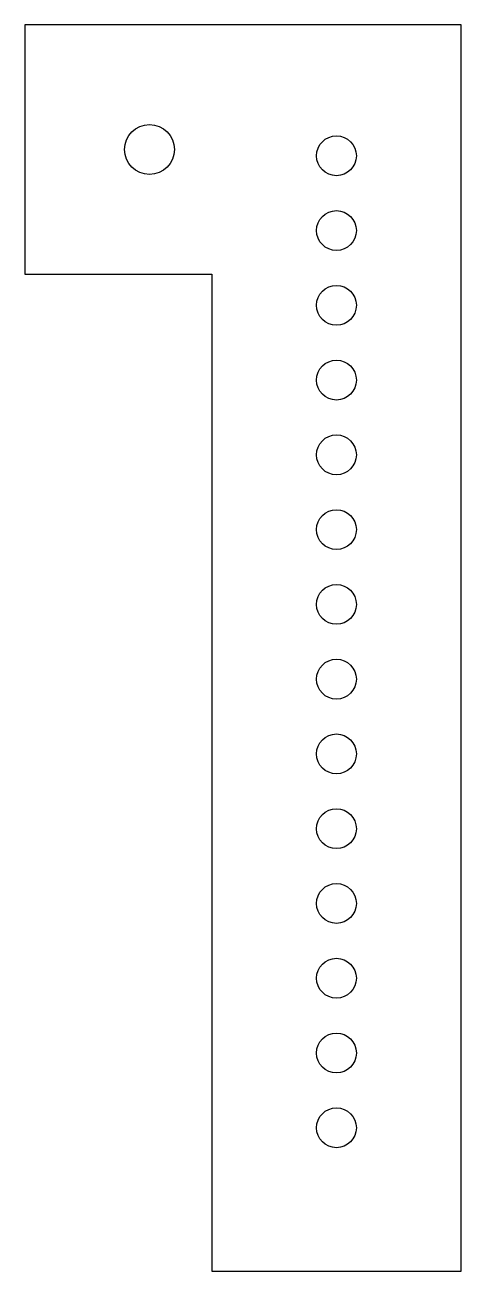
# Model space of a CAD drawing. Header units: millimetres. Extents: x -75 to 100, y 0 to 500.
import ezdxf

# ---------------------------------------------------------------- set-up
doc = ezdxf.new("R2010")
doc.units = ezdxf.units.MM

msp = doc.modelspace()

# ---------------------------------------------------------------- linework, layer by layer
for p, q in [((100, 500), (-75, 500)), ((-75, 500), (-75, 400)), ((100, 0), (100, 500)), ((-75, 400), (0, 400)), ((0, 400), (0, 0)), ((0, 0), (100, 0))]:
    msp.add_line(p, q)
for centre, radius in [((-25, 450), 10), ((50, 447.5), 8), ((50, 417.5), 8), ((50, 387.5), 8), ((50, 357.5), 8), ((50, 327.5), 8), ((50, 297.5), 8), ((50, 267.5), 8), ((50, 237.5), 8), ((50, 207.5), 8), ((50, 177.5), 8), ((50, 147.5), 8), ((50, 117.5), 8), ((50, 87.5), 8), ((50, 57.5), 8)]:
    msp.add_circle(centre, radius)

doc.saveas('drawing.dxf')
